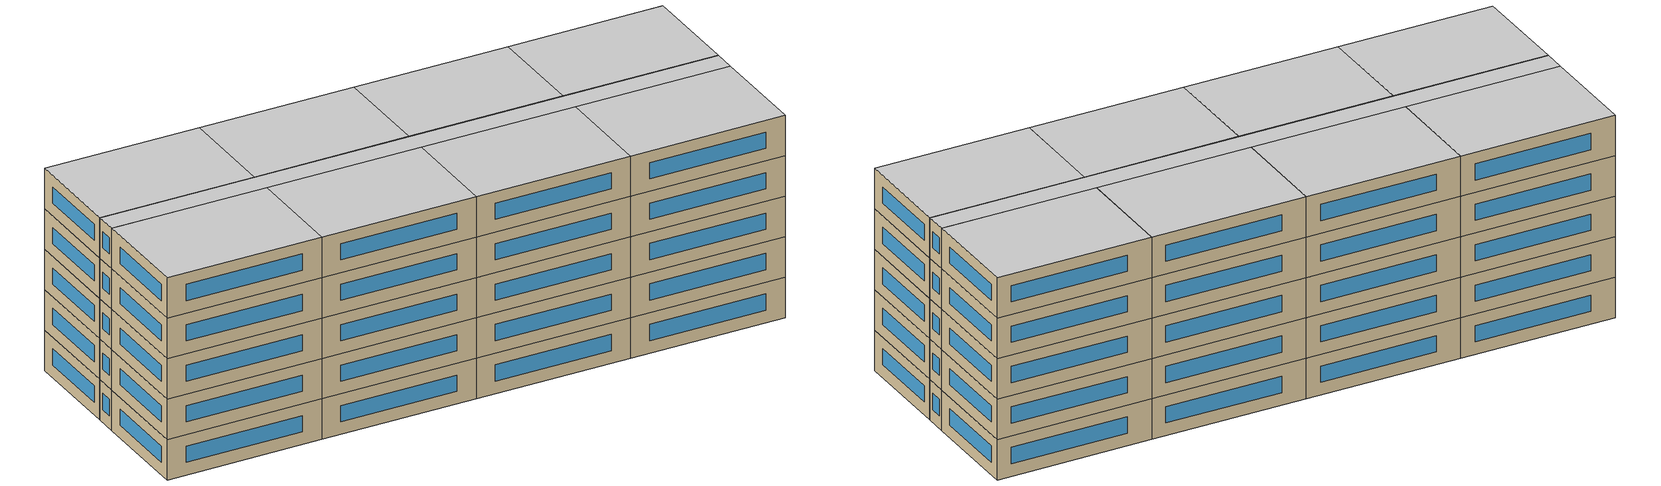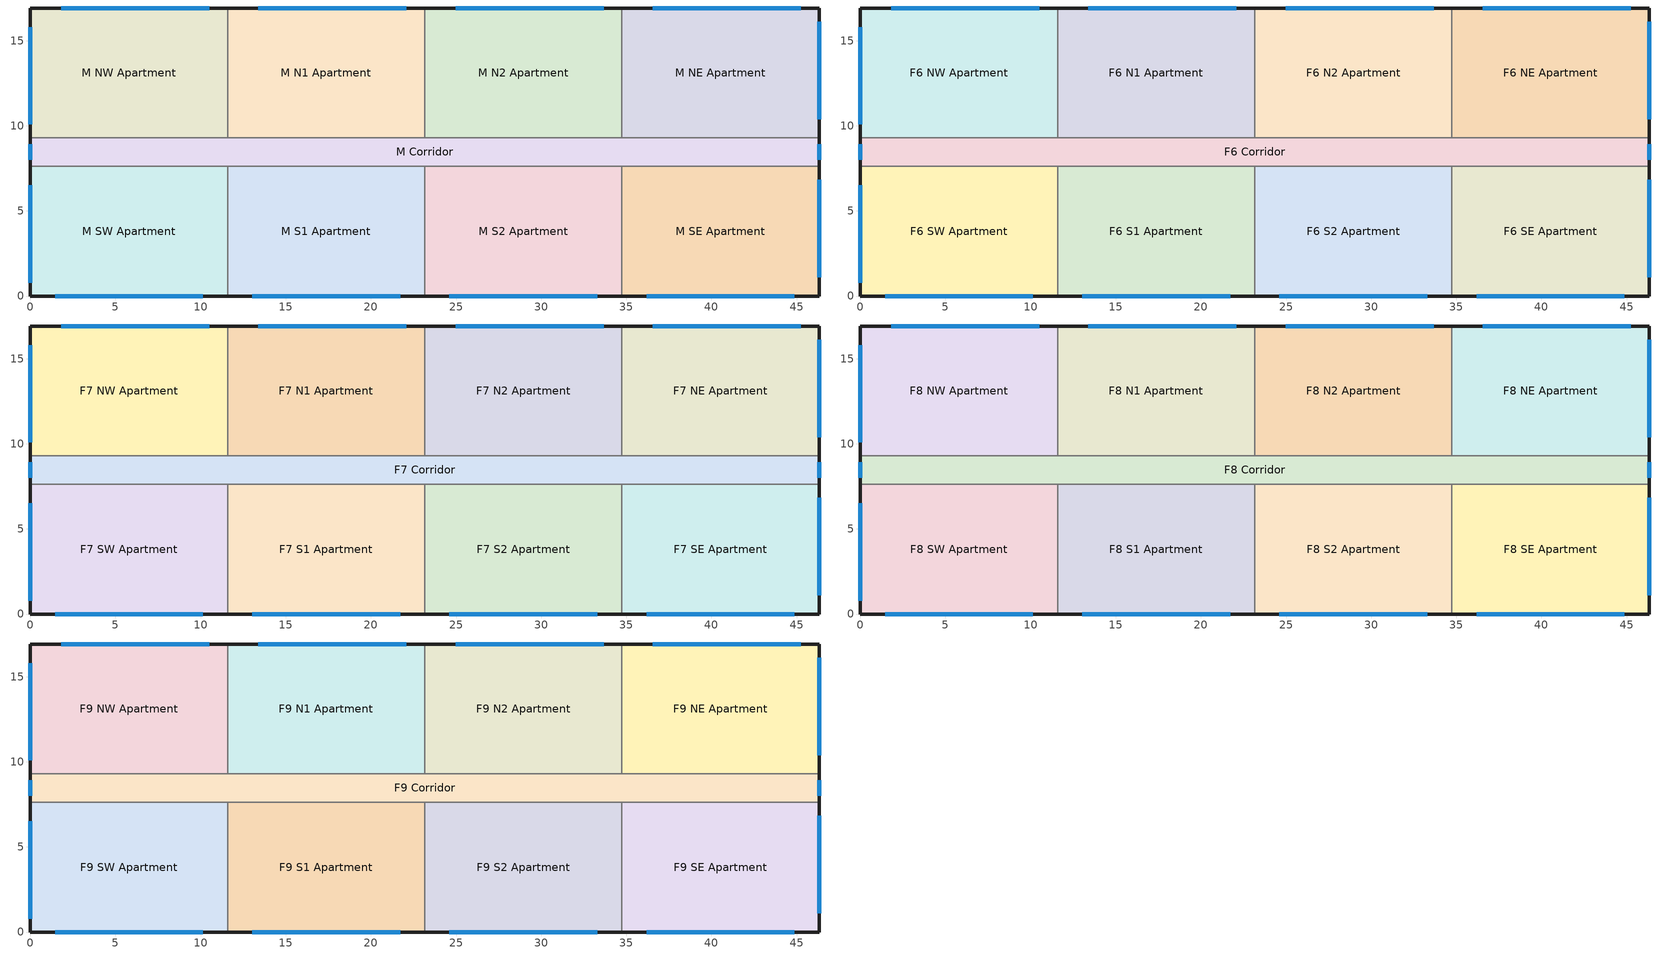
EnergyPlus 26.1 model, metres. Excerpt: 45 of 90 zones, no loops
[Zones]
M SW Apartment
 floor to F4 SW Apartment (int_slab_floor): 0,7.62 11.58,7.62 11.58,0 0,0 z12.19
 wall outside (res_ext_wall): 0,7.62 0,0 11.58,0 z12.19:15.24
 wall to M Corridor (int_wall): 11.58,7.62 0,7.62 z12.19:15.24
 wall to M S1 Apartment (int_wall): 11.58,0 11.58,7.62 z12.19:15.24
 window (ResWindow_U__SHGC_0.37): 1.45,0 10.13,0 / 0,6.5 0,0.79 z13.15:14.36
M NW Apartment
 floor to F4 NW Apartment (int_slab_floor): 0,16.92 11.58,16.92 11.58,9.3 0,9.3 z12.19
 wall outside (res_ext_wall): 11.58,16.92 0,16.92 0,9.3 z12.19:15.24
 wall to M Corridor (int_wall): 0,9.3 11.58,9.3 z12.19:15.24
 wall to M N1 Apartment (int_wall): 11.58,9.3 11.58,16.92 z12.19:15.24
 window (ResWindow_U__SHGC_0.37): 0,15.8 0,10.08 / 10.5,16.92 1.81,16.92 z13.15:14.36
M SE Apartment
 floor to F4 SE Apartment (int_slab_floor): 34.75,7.62 46.33,7.62 46.33,0 34.75,0 z12.19
 wall outside (res_ext_wall): 34.75,0 46.33,0 46.33,7.62 z12.19:15.24
 wall to M Corridor (int_wall): 46.33,7.62 34.75,7.62 z12.19:15.24
 window (ResWindow_U__SHGC_0.37): 36.19,0 44.88,0 / 46.33,1.1 46.33,6.81 z13.15:14.36
M NE Apartment
 floor to F4 NE Apartment (int_slab_floor): 34.75,16.92 46.33,16.92 46.33,9.3 34.75,9.3 z12.19
 wall outside (res_ext_wall): 46.33,9.3 46.33,16.92 34.75,16.92 z12.19:15.24
 wall to M Corridor (int_wall): 34.75,9.3 46.33,9.3 z12.19:15.24
 window (ResWindow_U__SHGC_0.37): 45.25,16.92 36.56,16.92 / 46.33,10.4 46.33,16.11 z13.15:14.36
M N1 Apartment
 floor to F4 N1 Apartment (int_slab_floor): 11.58,16.92 23.16,16.92 23.16,9.3 11.58,9.3 z12.19
 wall outside (res_ext_wall): 23.16,16.92 11.58,16.92 z12.19:15.24
 wall to M Corridor (int_wall): 11.58,9.3 23.16,9.3 z12.19:15.24
 wall to M N2 Apartment (int_wall): 23.16,9.3 23.16,16.92 z12.19:15.24
 window (ResWindow_U__SHGC_0.37): 22.08,16.92 13.4,16.92 z13.15:14.36
M N2 Apartment
 floor to F4 N2 Apartment (int_slab_floor): 23.16,16.92 34.75,16.92 34.75,9.3 23.16,9.3 z12.19
 wall outside (res_ext_wall): 34.75,16.92 23.16,16.92 z12.19:15.24
 wall to M Corridor (int_wall): 23.16,9.3 34.75,9.3 z12.19:15.24
 wall to M NE Apartment (int_wall): 34.75,9.3 34.75,16.92 z12.19:15.24
 window (ResWindow_U__SHGC_0.37): 33.66,16.92 24.98,16.92 z13.15:14.36
M S1 Apartment
 floor to F4 S1 Apartment (int_slab_floor): 11.58,7.62 23.16,7.62 23.16,0 11.58,0 z12.19
 wall outside (res_ext_wall): 11.58,0 23.16,0 z12.19:15.24
 wall to M Corridor (int_wall): 23.16,7.62 11.58,7.62 z12.19:15.24
 wall to M S2 Apartment (int_wall): 23.16,0 23.16,7.62 z12.19:15.24
 window (ResWindow_U__SHGC_0.37): 13.03,0 21.72,0 z13.15:14.36
M S2 Apartment
 floor to F4 S2 Apartment (int_slab_floor): 23.16,7.62 34.75,7.62 34.75,0 23.16,0 z12.19
 wall outside (res_ext_wall): 23.16,0 34.75,0 z12.19:15.24
 wall to M Corridor (int_wall): 34.75,7.62 23.16,7.62 z12.19:15.24
 wall to M SE Apartment (int_wall): 34.75,0 34.75,7.62 z12.19:15.24
 window (ResWindow_U__SHGC_0.37): 24.61,0 33.3,0 z13.15:14.36
M Corridor
 floor to F4 Corridor (int_slab_floor): 0,9.3 46.33,9.3 46.33,7.62 0,7.62 z12.19
 wall outside (res_ext_wall): 0,9.3 0,7.62 / 46.33,7.62 46.33,9.3 z12.19:15.24
 window (ResWindow_U__SHGC_0.37): 0,8.91 0,8 / 46.33,8 46.33,8.91 z13.15:14.36
F6 SW Apartment
 floor to M SW Apartment (int_slab_floor): 0,7.62 11.58,7.62 11.58,0 0,0 z15.24
 wall outside (res_ext_wall): 0,7.62 0,0 11.58,0 z15.24:18.29
 wall to F6 Corridor (int_wall): 11.58,7.62 0,7.62 z15.24:18.29
 wall to F6 S1 Apartment (int_wall): 11.58,0 11.58,7.62 z15.24:18.29
 window (ResWindow_U__SHGC_0.37): 1.45,0 10.13,0 / 0,6.5 0,0.79 z16.19:17.41
F6 NW Apartment
 floor to M NW Apartment (int_slab_floor): 0,16.92 11.58,16.92 11.58,9.3 0,9.3 z15.24
 wall outside (res_ext_wall): 11.58,16.92 0,16.92 0,9.3 z15.24:18.29
 wall to F6 Corridor (int_wall): 0,9.3 11.58,9.3 z15.24:18.29
 wall to F6 N1 Apartment (int_wall): 11.58,9.3 11.58,16.92 z15.24:18.29
 window (ResWindow_U__SHGC_0.37): 0,15.8 0,10.08 / 10.5,16.92 1.81,16.92 z16.19:17.41
F6 SE Apartment
 floor to M SE Apartment (int_slab_floor): 34.75,7.62 46.33,7.62 46.33,0 34.75,0 z15.24
 wall outside (res_ext_wall): 34.75,0 46.33,0 46.33,7.62 z15.24:18.29
 wall to F6 Corridor (int_wall): 46.33,7.62 34.75,7.62 z15.24:18.29
 window (ResWindow_U__SHGC_0.37): 36.19,0 44.88,0 / 46.33,1.1 46.33,6.81 z16.19:17.41
F6 NE Apartment
 floor to M NE Apartment (int_slab_floor): 34.75,16.92 46.33,16.92 46.33,9.3 34.75,9.3 z15.24
 wall outside (res_ext_wall): 46.33,9.3 46.33,16.92 34.75,16.92 z15.24:18.29
 wall to F6 Corridor (int_wall): 34.75,9.3 46.33,9.3 z15.24:18.29
 window (ResWindow_U__SHGC_0.37): 45.25,16.92 36.56,16.92 / 46.33,10.4 46.33,16.11 z16.19:17.41
F6 N1 Apartment
 floor to M N1 Apartment (int_slab_floor): 11.58,16.92 23.16,16.92 23.16,9.3 11.58,9.3 z15.24
 wall outside (res_ext_wall): 23.16,16.92 11.58,16.92 z15.24:18.29
 wall to F6 Corridor (int_wall): 11.58,9.3 23.16,9.3 z15.24:18.29
 wall to F6 N2 Apartment (int_wall): 23.16,9.3 23.16,16.92 z15.24:18.29
 window (ResWindow_U__SHGC_0.37): 22.08,16.92 13.4,16.92 z16.19:17.41
F6 N2 Apartment
 floor to M N2 Apartment (int_slab_floor): 23.16,16.92 34.75,16.92 34.75,9.3 23.16,9.3 z15.24
 wall outside (res_ext_wall): 34.75,16.92 23.16,16.92 z15.24:18.29
 wall to F6 Corridor (int_wall): 23.16,9.3 34.75,9.3 z15.24:18.29
 wall to F6 NE Apartment (int_wall): 34.75,9.3 34.75,16.92 z15.24:18.29
 window (ResWindow_U__SHGC_0.37): 33.66,16.92 24.98,16.92 z16.19:17.41
F6 S1 Apartment
 floor to M S1 Apartment (int_slab_floor): 11.58,7.62 23.16,7.62 23.16,0 11.58,0 z15.24
 wall outside (res_ext_wall): 11.58,0 23.16,0 z15.24:18.29
 wall to F6 Corridor (int_wall): 23.16,7.62 11.58,7.62 z15.24:18.29
 wall to F6 S2 Apartment (int_wall): 23.16,0 23.16,7.62 z15.24:18.29
 window (ResWindow_U__SHGC_0.37): 13.03,0 21.72,0 z16.19:17.41
F6 S2 Apartment
 floor to M S2 Apartment (int_slab_floor): 23.16,7.62 34.75,7.62 34.75,0 23.16,0 z15.24
 wall outside (res_ext_wall): 23.16,0 34.75,0 z15.24:18.29
 wall to F6 Corridor (int_wall): 34.75,7.62 23.16,7.62 z15.24:18.29
 wall to F6 SE Apartment (int_wall): 34.75,0 34.75,7.62 z15.24:18.29
 window (ResWindow_U__SHGC_0.37): 24.61,0 33.3,0 z16.19:17.41
F6 Corridor
 floor to M Corridor (int_slab_floor): 0,9.3 46.33,9.3 46.33,7.62 0,7.62 z15.24
 wall outside (res_ext_wall): 0,9.3 0,7.62 / 46.33,7.62 46.33,9.3 z15.24:18.29
 window (ResWindow_U__SHGC_0.37): 0,8.91 0,8 / 46.33,8 46.33,8.91 z16.19:17.41
F7 SW Apartment
 floor to F6 SW Apartment (int_slab_floor): 0,7.62 11.58,7.62 11.58,0 0,0 z18.29
 wall outside (res_ext_wall): 0,7.62 0,0 11.58,0 z18.29:21.33
 wall to F7 Corridor (int_wall): 11.58,7.62 0,7.62 z18.29:21.33
 wall to F7 S1 Apartment (int_wall): 11.58,0 11.58,7.62 z18.29:21.33
 window (ResWindow_U__SHGC_0.37): 1.45,0 10.13,0 / 0,6.5 0,0.79 z19.24:20.46
F7 NW Apartment
 floor to F6 NW Apartment (int_slab_floor): 0,16.92 11.58,16.92 11.58,9.3 0,9.3 z18.29
 wall outside (res_ext_wall): 11.58,16.92 0,16.92 0,9.3 z18.29:21.33
 wall to F7 Corridor (int_wall): 0,9.3 11.58,9.3 z18.29:21.33
 wall to F7 N1 Apartment (int_wall): 11.58,9.3 11.58,16.92 z18.29:21.33
 window (ResWindow_U__SHGC_0.37): 0,15.8 0,10.08 / 10.5,16.92 1.81,16.92 z19.24:20.46
F7 SE Apartment
 floor to F6 SE Apartment (int_slab_floor): 34.75,7.62 46.33,7.62 46.33,0 34.75,0 z18.29
 wall outside (res_ext_wall): 34.75,0 46.33,0 46.33,7.62 z18.29:21.33
 wall to F7 Corridor (int_wall): 46.33,7.62 34.75,7.62 z18.29:21.33
 window (ResWindow_U__SHGC_0.37): 36.19,0 44.88,0 / 46.33,1.1 46.33,6.81 z19.24:20.46
F7 NE Apartment
 floor to F6 NE Apartment (int_slab_floor): 34.75,16.92 46.33,16.92 46.33,9.3 34.75,9.3 z18.29
 wall outside (res_ext_wall): 46.33,9.3 46.33,16.92 34.75,16.92 z18.29:21.33
 wall to F7 Corridor (int_wall): 34.75,9.3 46.33,9.3 z18.29:21.33
 window (ResWindow_U__SHGC_0.37): 45.25,16.92 36.56,16.92 / 46.33,10.4 46.33,16.11 z19.24:20.46
F7 N1 Apartment
 floor to F6 N1 Apartment (int_slab_floor): 11.58,16.92 23.16,16.92 23.16,9.3 11.58,9.3 z18.29
 wall outside (res_ext_wall): 23.16,16.92 11.58,16.92 z18.29:21.33
 wall to F7 Corridor (int_wall): 11.58,9.3 23.16,9.3 z18.29:21.33
 wall to F7 N2 Apartment (int_wall): 23.16,9.3 23.16,16.92 z18.29:21.33
 window (ResWindow_U__SHGC_0.37): 22.08,16.92 13.4,16.92 z19.24:20.46
F7 N2 Apartment
 floor to F6 N2 Apartment (int_slab_floor): 23.16,16.92 34.75,16.92 34.75,9.3 23.16,9.3 z18.29
 wall outside (res_ext_wall): 34.75,16.92 23.16,16.92 z18.29:21.33
 wall to F7 Corridor (int_wall): 23.16,9.3 34.75,9.3 z18.29:21.33
 wall to F7 NE Apartment (int_wall): 34.75,9.3 34.75,16.92 z18.29:21.33
 window (ResWindow_U__SHGC_0.37): 33.66,16.92 24.98,16.92 z19.24:20.46
F7 S1 Apartment
 floor to F6 S1 Apartment (int_slab_floor): 11.58,7.62 23.16,7.62 23.16,0 11.58,0 z18.29
 wall outside (res_ext_wall): 11.58,0 23.16,0 z18.29:21.33
 wall to F7 Corridor (int_wall): 23.16,7.62 11.58,7.62 z18.29:21.33
 wall to F7 S2 Apartment (int_wall): 23.16,0 23.16,7.62 z18.29:21.33
 window (ResWindow_U__SHGC_0.37): 13.03,0 21.72,0 z19.24:20.46
F7 S2 Apartment
 floor to F6 S2 Apartment (int_slab_floor): 23.16,7.62 34.75,7.62 34.75,0 23.16,0 z18.29
 wall outside (res_ext_wall): 23.16,0 34.75,0 z18.29:21.33
 wall to F7 Corridor (int_wall): 34.75,7.62 23.16,7.62 z18.29:21.33
 wall to F7 SE Apartment (int_wall): 34.75,0 34.75,7.62 z18.29:21.33
 window (ResWindow_U__SHGC_0.37): 24.61,0 33.3,0 z19.24:20.46
F7 Corridor
 floor to F6 Corridor (int_slab_floor): 0,9.3 46.33,9.3 46.33,7.62 0,7.62 z18.29
 wall outside (res_ext_wall): 0,9.3 0,7.62 / 46.33,7.62 46.33,9.3 z18.29:21.33
 window (ResWindow_U__SHGC_0.37): 0,8.91 0,8 / 46.33,8 46.33,8.91 z19.24:20.46
F8 SW Apartment
 floor to F7 SW Apartment (int_slab_floor): 0,7.62 11.58,7.62 11.58,0 0,0 z21.33
 wall outside (res_ext_wall): 0,7.62 0,0 11.58,0 z21.33:24.38
 wall to F8 Corridor (int_wall): 11.58,7.62 0,7.62 z21.33:24.38
 wall to F8 S1 Apartment (int_wall): 11.58,0 11.58,7.62 z21.33:24.38
 window (ResWindow_U__SHGC_0.37): 1.45,0 10.13,0 / 0,6.5 0,0.79 z22.29:23.51
F8 NW Apartment
 floor to F7 NW Apartment (int_slab_floor): 0,16.92 11.58,16.92 11.58,9.3 0,9.3 z21.33
 wall outside (res_ext_wall): 11.58,16.92 0,16.92 0,9.3 z21.33:24.38
 wall to F8 Corridor (int_wall): 0,9.3 11.58,9.3 z21.33:24.38
 wall to F8 N1 Apartment (int_wall): 11.58,9.3 11.58,16.92 z21.33:24.38
 window (ResWindow_U__SHGC_0.37): 0,15.8 0,10.08 / 10.5,16.92 1.81,16.92 z22.29:23.51
F8 SE Apartment
 floor to F7 SE Apartment (int_slab_floor): 34.75,7.62 46.33,7.62 46.33,0 34.75,0 z21.33
 wall outside (res_ext_wall): 34.75,0 46.33,0 46.33,7.62 z21.33:24.38
 wall to F8 Corridor (int_wall): 46.33,7.62 34.75,7.62 z21.33:24.38
 window (ResWindow_U__SHGC_0.37): 36.19,0 44.88,0 / 46.33,1.1 46.33,6.81 z22.29:23.51
F8 NE Apartment
 floor to F7 NE Apartment (int_slab_floor): 34.75,16.92 46.33,16.92 46.33,9.3 34.75,9.3 z21.33
 wall outside (res_ext_wall): 46.33,9.3 46.33,16.92 34.75,16.92 z21.33:24.38
 wall to F8 Corridor (int_wall): 34.75,9.3 46.33,9.3 z21.33:24.38
 window (ResWindow_U__SHGC_0.37): 45.25,16.92 36.56,16.92 / 46.33,10.4 46.33,16.11 z22.29:23.51
F8 N1 Apartment
 floor to F7 N1 Apartment (int_slab_floor): 11.58,16.92 23.16,16.92 23.16,9.3 11.58,9.3 z21.33
 wall outside (res_ext_wall): 23.16,16.92 11.58,16.92 z21.33:24.38
 wall to F8 Corridor (int_wall): 11.58,9.3 23.16,9.3 z21.33:24.38
 wall to F8 N2 Apartment (int_wall): 23.16,9.3 23.16,16.92 z21.33:24.38
 window (ResWindow_U__SHGC_0.37): 22.08,16.92 13.4,16.92 z22.29:23.51
F8 N2 Apartment
 floor to F7 N2 Apartment (int_slab_floor): 23.16,16.92 34.75,16.92 34.75,9.3 23.16,9.3 z21.33
 wall outside (res_ext_wall): 34.75,16.92 23.16,16.92 z21.33:24.38
 wall to F8 Corridor (int_wall): 23.16,9.3 34.75,9.3 z21.33:24.38
 wall to F8 NE Apartment (int_wall): 34.75,9.3 34.75,16.92 z21.33:24.38
 window (ResWindow_U__SHGC_0.37): 33.66,16.92 24.98,16.92 z22.29:23.51
F8 S1 Apartment
 floor to F7 S1 Apartment (int_slab_floor): 11.58,7.62 23.16,7.62 23.16,0 11.58,0 z21.33
 wall outside (res_ext_wall): 11.58,0 23.16,0 z21.33:24.38
 wall to F8 Corridor (int_wall): 23.16,7.62 11.58,7.62 z21.33:24.38
 wall to F8 S2 Apartment (int_wall): 23.16,0 23.16,7.62 z21.33:24.38
 window (ResWindow_U__SHGC_0.37): 13.03,0 21.72,0 z22.29:23.51
F8 S2 Apartment
 floor to F7 S2 Apartment (int_slab_floor): 23.16,7.62 34.75,7.62 34.75,0 23.16,0 z21.33
 wall outside (res_ext_wall): 23.16,0 34.75,0 z21.33:24.38
 wall to F8 Corridor (int_wall): 34.75,7.62 23.16,7.62 z21.33:24.38
 wall to F8 SE Apartment (int_wall): 34.75,0 34.75,7.62 z21.33:24.38
 window (ResWindow_U__SHGC_0.37): 24.61,0 33.3,0 z22.29:23.51
F8 Corridor
 floor to F7 Corridor (int_slab_floor): 0,9.3 46.33,9.3 46.33,7.62 0,7.62 z21.33
 wall outside (res_ext_wall): 0,9.3 0,7.62 / 46.33,7.62 46.33,9.3 z21.33:24.38
 window (ResWindow_U__SHGC_0.37): 0,8.91 0,8 / 46.33,8 46.33,8.91 z22.29:23.51
F9 SW Apartment
 floor to F8 SW Apartment (int_slab_floor): 0,7.62 11.58,7.62 11.58,0 0,0 z24.38
 wall outside (res_ext_wall): 0,7.62 0,0 11.58,0 z24.38:27.43
 wall to F9 Corridor (int_wall): 11.58,7.62 0,7.62 z24.38:27.43
 wall to F9 S1 Apartment (int_wall): 11.58,0 11.58,7.62 z24.38:27.43
 window (ResWindow_U__SHGC_0.37): 1.45,0 10.13,0 / 0,6.5 0,0.79 z25.34:26.56
 ceiling to T SW Apartment (int_slab_ceiling): 11.58,0 11.58,7.62 0,7.62 0,0 z27.43
F9 NW Apartment
 floor to F8 NW Apartment (int_slab_floor): 0,16.92 11.58,16.92 11.58,9.3 0,9.3 z24.38
 wall outside (res_ext_wall): 11.58,16.92 0,16.92 0,9.3 z24.38:27.43
 wall to F9 Corridor (int_wall): 0,9.3 11.58,9.3 z24.38:27.43
 wall to F9 N1 Apartment (int_wall): 11.58,9.3 11.58,16.92 z24.38:27.43
 window (ResWindow_U__SHGC_0.37): 0,15.8 0,10.08 / 10.5,16.92 1.81,16.92 z25.34:26.56
 ceiling to T NW Apartment (int_slab_ceiling): 11.58,9.3 11.58,16.92 0,16.92 0,9.3 z27.43
F9 SE Apartment
 floor to F8 SE Apartment (int_slab_floor): 34.75,7.62 46.33,7.62 46.33,0 34.75,0 z24.38
 wall outside (res_ext_wall): 34.75,0 46.33,0 46.33,7.62 z24.38:27.43
 wall to F9 Corridor (int_wall): 46.33,7.62 34.75,7.62 z24.38:27.43
 window (ResWindow_U__SHGC_0.37): 36.19,0 44.88,0 / 46.33,1.1 46.33,6.81 z25.34:26.56
 ceiling to T SE Apartment (int_slab_ceiling): 46.33,0 46.33,7.62 34.75,7.62 34.75,0 z27.43
F9 NE Apartment
 floor to F8 NE Apartment (int_slab_floor): 34.75,16.92 46.33,16.92 46.33,9.3 34.75,9.3 z24.38
 wall outside (res_ext_wall): 46.33,9.3 46.33,16.92 34.75,16.92 z24.38:27.43
 wall to F9 Corridor (int_wall): 34.75,9.3 46.33,9.3 z24.38:27.43
 window (ResWindow_U__SHGC_0.37): 45.25,16.92 36.56,16.92 / 46.33,10.4 46.33,16.11 z25.34:26.56
 ceiling to T NE Apartment (int_slab_ceiling): 46.33,9.3 46.33,16.92 34.75,16.92 34.75,9.3 z27.43
F9 N1 Apartment
 floor to F8 N1 Apartment (int_slab_floor): 11.58,16.92 23.16,16.92 23.16,9.3 11.58,9.3 z24.38
 wall outside (res_ext_wall): 23.16,16.92 11.58,16.92 z24.38:27.43
 wall to F9 Corridor (int_wall): 11.58,9.3 23.16,9.3 z24.38:27.43
 wall to F9 N2 Apartment (int_wall): 23.16,9.3 23.16,16.92 z24.38:27.43
 window (ResWindow_U__SHGC_0.37): 22.08,16.92 13.4,16.92 z25.34:26.56
 ceiling to T N1 Apartment (int_slab_ceiling): 23.16,9.3 23.16,16.92 11.58,16.92 11.58,9.3 z27.43
F9 N2 Apartment
 floor to F8 N2 Apartment (int_slab_floor): 23.16,16.92 34.75,16.92 34.75,9.3 23.16,9.3 z24.38
 wall outside (res_ext_wall): 34.75,16.92 23.16,16.92 z24.38:27.43
 wall to F9 Corridor (int_wall): 23.16,9.3 34.75,9.3 z24.38:27.43
 wall to F9 NE Apartment (int_wall): 34.75,9.3 34.75,16.92 z24.38:27.43
 window (ResWindow_U__SHGC_0.37): 33.66,16.92 24.98,16.92 z25.34:26.56
 ceiling to T N2 Apartment (int_slab_ceiling): 34.75,9.3 34.75,16.92 23.16,16.92 23.16,9.3 z27.43
F9 S1 Apartment
 floor to F8 S1 Apartment (int_slab_floor): 11.58,7.62 23.16,7.62 23.16,0 11.58,0 z24.38
 wall outside (res_ext_wall): 11.58,0 23.16,0 z24.38:27.43
 wall to F9 Corridor (int_wall): 23.16,7.62 11.58,7.62 z24.38:27.43
 wall to F9 S2 Apartment (int_wall): 23.16,0 23.16,7.62 z24.38:27.43
 window (ResWindow_U__SHGC_0.37): 13.03,0 21.72,0 z25.34:26.56
 ceiling to T S1 Apartment (int_slab_ceiling): 23.16,0 23.16,7.62 11.58,7.62 11.58,0 z27.43
F9 S2 Apartment
 floor to F8 S2 Apartment (int_slab_floor): 23.16,7.62 34.75,7.62 34.75,0 23.16,0 z24.38
 wall outside (res_ext_wall): 23.16,0 34.75,0 z24.38:27.43
 wall to F9 Corridor (int_wall): 34.75,7.62 23.16,7.62 z24.38:27.43
 wall to F9 SE Apartment (int_wall): 34.75,0 34.75,7.62 z24.38:27.43
 window (ResWindow_U__SHGC_0.37): 24.61,0 33.3,0 z25.34:26.56
 ceiling to T S2 Apartment (int_slab_ceiling): 34.75,0 34.75,7.62 23.16,7.62 23.16,0 z27.43
F9 Corridor
 floor to F8 Corridor (int_slab_floor): 0,9.3 46.33,9.3 46.33,7.62 0,7.62 z24.38
 wall outside (res_ext_wall): 0,9.3 0,7.62 / 46.33,7.62 46.33,9.3 z24.38:27.43
 window (ResWindow_U__SHGC_0.37): 0,8.91 0,8 / 46.33,8 46.33,8.91 z25.34:26.56
 ceiling to T Corridor (int_slab_ceiling): 46.33,7.62 46.33,9.3 0,9.3 0,7.62 z27.43
[Building]
ApartmentHighRise: North Axis=0; Terrain=City; Loads Convergence Tolerance Value=0.04; Temperature Convergence Tolerance Value=0.2; Solar Distribution=MinimalShadowing; Maximum Number of Warmup Days=15; Minimum Number of Warmup Days=6
[Site:Location]
Denver-Aurora-Buckley.AFB_CO_USA WMO=724695: Latitude=39.72; Longitude=-104.75; Time Zone=-7; Elevation=1726
[SizingPeriod:DesignDay] Day of Month=21; DryBulb Temperature Range Modifier Type=DefaultMultipliers; Humidity Condition Type=Wetbulb; Barometric Pressure=82237; Rain Indicator=No; Snow Indicator=No; Daylight Saving Time Indicator=No
Name | Month | Day Type | Maximum DryBulb Temperature | Daily DryBulb Temperature Range | Wetbulb or DewPoint at Maximum DryBulb | Wind Speed | Wind Direction | Solar Model Indicator | Sky Clearness | ASHRAE Clear Sky Optical Depth for Beam Irradiance taub | ASHRAE Clear Sky Optical Depth for Diffuse Irradiance taud
Denver-Aurora-Buckley.AFB_CO_USA Ann Htg 99.6% Condns DB | 12 | WinterDesignDay | -17.9 | 0 | -17.9 | 2.5 | 180 | ASHRAEClearSky | 0
Denver-Aurora-Buckley.AFB_CO_USA Ann Clg .4% Condns DB=>MWB | 7 | SummerDesignDay | 33.9 | 14.8 | 15 | 3.6 | 30 | ASHRAETau |  | 0.423 | 2.02
[Site:GroundTemperature:FCfactorMethod]
January Ground Temperature=7.1; February Ground Temperature=3; March Ground Temperature=-1; April Ground Temperature=0.8; May Ground Temperature=-0.2; June Ground Temperature=4.8; July Ground Temperature=6.1; August Ground Temperature=13.7; September Ground Temperature=22.2; October Ground Temperature=22.7; November Ground Temperature=21.7; December Ground Temperature=18.5
[Site:WaterMainsTemperature]
Calculation Method=CORRELATION; Annual Average Outdoor Air Temperature=9.95; Maximum Difference In Monthly Average Outdoor Air Temperatures=23.7
[Material]
Name | Roughness | Thickness | Conductivity | Density | Specific Heat | Thermal Absorptance | Solar Absorptance | Visible Absorptance
Std Wood 6inch | MediumSmooth | 0.15 | 0.12 | 540 | 1210 | 0.9 | 0.7 | 0.7
F07 25mm stucco | Smooth | 0.0254 | 0.72 | 1856 | 840 | 0.9 | 0.7 | 0.7
G01 13mm gypsum board | Smooth | 0.0127 | 0.16 | 800 | 1090 | 0.9 | 0.7 | 0.5
G01 16mm gypsum board | MediumSmooth | 0.0159 | 0.16 | 800 | 1090
100mm Normalweight concrete floor | MediumRough | 0.1016 | 2.31 | 2322 | 832
[Material:NoMass] Thermal Absorptance=0.9; Solar Absorptance=0.7
Name | Roughness | Thermal Resistance | Visible Absorptance
CP02 CARPET PAD | VeryRough | 0.21648 | 0.8
Res_Exterior_Wall_Insulation | MediumSmooth | 2.81828 | 0.7
[WindowMaterial:SimpleGlazingSystem]
Res Window Glazing Layer: UFactor=2.15774; Solar Heat Gain Coefficient=0.37; Visible Transmittance=0.407
[Construction]
InteriorFurnishings: Std Wood 6inch
int_wall: G01 13mm gypsum board, G01 13mm gypsum board
int_slab_floor: 100mm Normalweight concrete floor, CP02 CARPET PAD
int_slab_ceiling: CP02 CARPET PAD, 100mm Normalweight concrete floor
res_ext_wall: F07 25mm stucco, G01 16mm gypsum board, Res_Exterior_Wall_Insulation, G01 16mm gypsum board
ResWindow_U__SHGC_0.37: Res Window Glazing Layer
[Zone] Type=1; Multiplier=1; Ceiling Height=-9999; Volume=autocalculate; Floor Area=autocalculate; Part of Total Floor Area=Yes
M SW Apartment; M NW Apartment; M SE Apartment; M NE Apartment; M N1 Apartment; M N2 Apartment; M S1 Apartment; M S2 Apartment; M Corridor; F6 SW Apartment; F6 NW Apartment; F6 SE Apartment; F6 NE Apartment; F6 N1 Apartment; F6 N2 Apartment; F6 S1 Apartment; F6 S2 Apartment; F6 Corridor; F7 SW Apartment; F7 NW Apartment; F7 SE Apartment; F7 NE Apartment; F7 N1 Apartment; F7 N2 Apartment; F7 S1 Apartment; F7 S2 Apartment; F7 Corridor; F8 SW Apartment; F8 NW Apartment; F8 SE Apartment; F8 NE Apartment; F8 N1 Apartment; F8 N2 Apartment; F8 S1 Apartment; F8 S2 Apartment; F8 Corridor; F9 SW Apartment; F9 NW Apartment; F9 SE Apartment; F9 NE Apartment; F9 N1 Apartment; F9 N2 Apartment; F9 S1 Apartment; F9 S2 Apartment; F9 Corridor
[InternalMass] Construction=InteriorFurnishings; Surface Area=176.4981
Name | Zone or ZoneList
M SW Apartment_InternalMass_1 | M SW Apartment
M NW Apartment_InternalMass_1 | M NW Apartment
M SE Apartment_InternalMass_1 | M SE Apartment
M NE Apartment_InternalMass_1 | M NE Apartment
M N1 Apartment_InternalMass_1 | M N1 Apartment
M N2 Apartment_InternalMass_1 | M N2 Apartment
M S1 Apartment_InternalMass_1 | M S1 Apartment
M S2 Apartment_InternalMass_1 | M S2 Apartment
F6 SW Apartment_InternalMass_1 | F6 SW Apartment
F6 NW Apartment_InternalMass_1 | F6 NW Apartment
F6 SE Apartment_InternalMass_1 | F6 SE Apartment
F6 NE Apartment_InternalMass_1 | F6 NE Apartment
F6 N1 Apartment_InternalMass_1 | F6 N1 Apartment
F6 N2 Apartment_InternalMass_1 | F6 N2 Apartment
F6 S1 Apartment_InternalMass_1 | F6 S1 Apartment
F6 S2 Apartment_InternalMass_1 | F6 S2 Apartment
F7 SW Apartment_InternalMass_1 | F7 SW Apartment
F7 NW Apartment_InternalMass_1 | F7 NW Apartment
F7 SE Apartment_InternalMass_1 | F7 SE Apartment
F7 NE Apartment_InternalMass_1 | F7 NE Apartment
F7 N1 Apartment_InternalMass_1 | F7 N1 Apartment
F7 N2 Apartment_InternalMass_1 | F7 N2 Apartment
F7 S1 Apartment_InternalMass_1 | F7 S1 Apartment
F7 S2 Apartment_InternalMass_1 | F7 S2 Apartment
F8 SW Apartment_InternalMass_1 | F8 SW Apartment
F8 NW Apartment_InternalMass_1 | F8 NW Apartment
F8 SE Apartment_InternalMass_1 | F8 SE Apartment
F8 NE Apartment_InternalMass_1 | F8 NE Apartment
F8 N1 Apartment_InternalMass_1 | F8 N1 Apartment
F8 N2 Apartment_InternalMass_1 | F8 N2 Apartment
F8 S1 Apartment_InternalMass_1 | F8 S1 Apartment
F8 S2 Apartment_InternalMass_1 | F8 S2 Apartment
F9 SW Apartment_InternalMass_1 | F9 SW Apartment
F9 NW Apartment_InternalMass_1 | F9 NW Apartment
F9 SE Apartment_InternalMass_1 | F9 SE Apartment
F9 NE Apartment_InternalMass_1 | F9 NE Apartment
F9 N1 Apartment_InternalMass_1 | F9 N1 Apartment
F9 N2 Apartment_InternalMass_1 | F9 N2 Apartment
F9 S1 Apartment_InternalMass_1 | F9 S1 Apartment
F9 S2 Apartment_InternalMass_1 | F9 S2 Apartment
[People] Number of People Schedule=OCC_APT_SCH; Number of People Calculation Method=People; Number of People=2.5; Fraction Radiant=0.3; Sensible Heat Fraction=AUTOCALCULATE; Activity Level Schedule=Activity Schedule
Name | Zone or ZoneList or Space or SpaceList
M SW Apartment People | M SW Apartment
M NW Apartment People | M NW Apartment
M SE Apartment People | M SE Apartment
M NE Apartment People | M NE Apartment
M N1 Apartment People | M N1 Apartment
M N2 Apartment People | M N2 Apartment
M S1 Apartment People | M S1 Apartment
M S2 Apartment People | M S2 Apartment
F6 SW Apartment People | F6 SW Apartment
F6 NW Apartment People | F6 NW Apartment
F6 SE Apartment People | F6 SE Apartment
F6 NE Apartment People | F6 NE Apartment
F6 N1 Apartment People | F6 N1 Apartment
F6 N2 Apartment People | F6 N2 Apartment
F6 S1 Apartment People | F6 S1 Apartment
F6 S2 Apartment People | F6 S2 Apartment
F7 SW Apartment People | F7 SW Apartment
F7 NW Apartment People | F7 NW Apartment
F7 SE Apartment People | F7 SE Apartment
F7 NE Apartment People | F7 NE Apartment
F7 N1 Apartment People | F7 N1 Apartment
F7 N2 Apartment People | F7 N2 Apartment
F7 S1 Apartment People | F7 S1 Apartment
F7 S2 Apartment People | F7 S2 Apartment
F8 SW Apartment People | F8 SW Apartment
F8 NW Apartment People | F8 NW Apartment
F8 SE Apartment People | F8 SE Apartment
F8 NE Apartment People | F8 NE Apartment
F8 N1 Apartment People | F8 N1 Apartment
F8 N2 Apartment People | F8 N2 Apartment
F8 S1 Apartment People | F8 S1 Apartment
F8 S2 Apartment People | F8 S2 Apartment
F9 SW Apartment People | F9 SW Apartment
F9 NW Apartment People | F9 NW Apartment
F9 SE Apartment People | F9 SE Apartment
F9 NE Apartment People | F9 NE Apartment
F9 N1 Apartment People | F9 N1 Apartment
F9 N2 Apartment People | F9 N2 Apartment
F9 S1 Apartment People | F9 S1 Apartment
F9 S2 Apartment People | F9 S2 Apartment
[Lights] Design Level Calculation Method=Watts/Area; Return Air Fraction=0; Fraction Radiant=0.6; Fraction Visible=0.2; Fraction Replaceable=1; Return Air Fraction Calculated from Plenum Temperature=No
Name | Zone or ZoneList or Space or SpaceList | Schedule | Watts per Floor Area | EndUse Subcategory
M SW Apartment_Lights_hardwired | M SW Apartment | LTG_APT_SCH | 6.45835 | LightsWired
M NW Apartment_Lights_hardwired | M NW Apartment | LTG_APT_SCH | 6.45835 | LightsWired
M SE Apartment_Lights_hardwired | M SE Apartment | LTG_APT_SCH | 6.45835 | LightsWired
M NE Apartment_Lights_hardwired | M NE Apartment | LTG_APT_SCH | 6.45835 | LightsWired
M N1 Apartment_Lights_hardwired | M N1 Apartment | LTG_APT_SCH | 6.45835 | LightsWired
M N2 Apartment_Lights_hardwired | M N2 Apartment | LTG_APT_SCH | 6.45835 | LightsWired
M S1 Apartment_Lights_hardwired | M S1 Apartment | LTG_APT_SCH | 6.45835 | LightsWired
M S2 Apartment_Lights_hardwired | M S2 Apartment | LTG_APT_SCH | 6.45835 | LightsWired
M Corridor_Lights_hardwired | M Corridor | LTG_COR_SCH | 5.29584 | LightsWired
F6 SW Apartment_Lights_hardwired | F6 SW Apartment | LTG_APT_SCH | 6.45835 | LightsWired
F6 NW Apartment_Lights_hardwired | F6 NW Apartment | LTG_APT_SCH | 6.45835 | LightsWired
F6 SE Apartment_Lights_hardwired | F6 SE Apartment | LTG_APT_SCH | 6.45835 | LightsWired
F6 NE Apartment_Lights_hardwired | F6 NE Apartment | LTG_APT_SCH | 6.45835 | LightsWired
F6 N1 Apartment_Lights_hardwired | F6 N1 Apartment | LTG_APT_SCH | 6.45835 | LightsWired
F6 N2 Apartment_Lights_hardwired | F6 N2 Apartment | LTG_APT_SCH | 6.45835 | LightsWired
F6 S1 Apartment_Lights_hardwired | F6 S1 Apartment | LTG_APT_SCH | 6.45835 | LightsWired
F6 S2 Apartment_Lights_hardwired | F6 S2 Apartment | LTG_APT_SCH | 6.45835 | LightsWired
F6 Corridor_Lights_hardwired | F6 Corridor | LTG_COR_SCH | 5.29584 | LightsWired
F7 SW Apartment_Lights_hardwired | F7 SW Apartment | LTG_APT_SCH | 6.45835 | LightsWired
F7 NW Apartment_Lights_hardwired | F7 NW Apartment | LTG_APT_SCH | 6.45835 | LightsWired
F7 SE Apartment_Lights_hardwired | F7 SE Apartment | LTG_APT_SCH | 6.45835 | LightsWired
F7 NE Apartment_Lights_hardwired | F7 NE Apartment | LTG_APT_SCH | 6.45835 | LightsWired
F7 N1 Apartment_Lights_hardwired | F7 N1 Apartment | LTG_APT_SCH | 6.45835 | LightsWired
F7 N2 Apartment_Lights_hardwired | F7 N2 Apartment | LTG_APT_SCH | 6.45835 | LightsWired
F7 S1 Apartment_Lights_hardwired | F7 S1 Apartment | LTG_APT_SCH | 6.45835 | LightsWired
F7 S2 Apartment_Lights_hardwired | F7 S2 Apartment | LTG_APT_SCH | 6.45835 | LightsWired
F7 Corridor_Lights_hardwired | F7 Corridor | LTG_COR_SCH | 5.29584 | LightsWired
F8 SW Apartment_Lights_hardwired | F8 SW Apartment | LTG_APT_SCH | 6.45835 | LightsWired
F8 NW Apartment_Lights_hardwired | F8 NW Apartment | LTG_APT_SCH | 6.45835 | LightsWired
F8 SE Apartment_Lights_hardwired | F8 SE Apartment | LTG_APT_SCH | 6.45835 | LightsWired
F8 NE Apartment_Lights_hardwired | F8 NE Apartment | LTG_APT_SCH | 6.45835 | LightsWired
F8 N1 Apartment_Lights_hardwired | F8 N1 Apartment | LTG_APT_SCH | 6.45835 | LightsWired
F8 N2 Apartment_Lights_hardwired | F8 N2 Apartment | LTG_APT_SCH | 6.45835 | LightsWired
F8 S1 Apartment_Lights_hardwired | F8 S1 Apartment | LTG_APT_SCH | 6.45835 | LightsWired
F8 S2 Apartment_Lights_hardwired | F8 S2 Apartment | LTG_APT_SCH | 6.45835 | LightsWired
F8 Corridor_Lights_hardwired | F8 Corridor | LTG_COR_SCH | 5.29584 | LightsWired
F9 SW Apartment_Lights_hardwired | F9 SW Apartment | LTG_APT_SCH | 6.45835 | LightsWired
F9 NW Apartment_Lights_hardwired | F9 NW Apartment | LTG_APT_SCH | 6.45835 | LightsWired
F9 SE Apartment_Lights_hardwired | F9 SE Apartment | LTG_APT_SCH | 6.45835 | LightsWired
F9 NE Apartment_Lights_hardwired | F9 NE Apartment | LTG_APT_SCH | 6.45835 | LightsWired
F9 N1 Apartment_Lights_hardwired | F9 N1 Apartment | LTG_APT_SCH | 6.45835 | LightsWired
F9 N2 Apartment_Lights_hardwired | F9 N2 Apartment | LTG_APT_SCH | 6.45835 | LightsWired
F9 S1 Apartment_Lights_hardwired | F9 S1 Apartment | LTG_APT_SCH | 6.45835 | LightsWired
F9 S2 Apartment_Lights_hardwired | F9 S2 Apartment | LTG_APT_SCH | 6.45835 | LightsWired
F9 Corridor_Lights_hardwired | F9 Corridor | LTG_COR_SCH | 5.29584 | LightsWired
M SW Apartment_Lights_plugin | M SW Apartment | LTG_APT_SCH | 2.90626 | LightsPlugIn
M NW Apartment_Lights_plugin | M NW Apartment | LTG_APT_SCH | 2.90626 | LightsPlugIn
M SE Apartment_Lights_plugin | M SE Apartment | LTG_APT_SCH | 2.90626 | LightsPlugIn
M NE Apartment_Lights_plugin | M NE Apartment | LTG_APT_SCH | 2.90626 | LightsPlugIn
M N1 Apartment_Lights_plugin | M N1 Apartment | LTG_APT_SCH | 2.90626 | LightsPlugIn
M N2 Apartment_Lights_plugin | M N2 Apartment | LTG_APT_SCH | 2.90626 | LightsPlugIn
M S1 Apartment_Lights_plugin | M S1 Apartment | LTG_APT_SCH | 2.90626 | LightsPlugIn
M S2 Apartment_Lights_plugin | M S2 Apartment | LTG_APT_SCH | 2.90626 | LightsPlugIn
F6 SW Apartment_Lights_plugin | F6 SW Apartment | LTG_APT_SCH | 2.90626 | LightsPlugIn
F6 NW Apartment_Lights_plugin | F6 NW Apartment | LTG_APT_SCH | 2.90626 | LightsPlugIn
F6 SE Apartment_Lights_plugin | F6 SE Apartment | LTG_APT_SCH | 2.90626 | LightsPlugIn
F6 NE Apartment_Lights_plugin | F6 NE Apartment | LTG_APT_SCH | 2.90626 | LightsPlugIn
F6 N1 Apartment_Lights_plugin | F6 N1 Apartment | LTG_APT_SCH | 2.90626 | LightsPlugIn
F6 N2 Apartment_Lights_plugin | F6 N2 Apartment | LTG_APT_SCH | 2.90626 | LightsPlugIn
F6 S1 Apartment_Lights_plugin | F6 S1 Apartment | LTG_APT_SCH | 2.90626 | LightsPlugIn
F6 S2 Apartment_Lights_plugin | F6 S2 Apartment | LTG_APT_SCH | 2.90626 | LightsPlugIn
F7 SW Apartment_Lights_plugin | F7 SW Apartment | LTG_APT_SCH | 2.90626 | LightsPlugIn
F7 NW Apartment_Lights_plugin | F7 NW Apartment | LTG_APT_SCH | 2.90626 | LightsPlugIn
F7 SE Apartment_Lights_plugin | F7 SE Apartment | LTG_APT_SCH | 2.90626 | LightsPlugIn
F7 NE Apartment_Lights_plugin | F7 NE Apartment | LTG_APT_SCH | 2.90626 | LightsPlugIn
F7 N1 Apartment_Lights_plugin | F7 N1 Apartment | LTG_APT_SCH | 2.90626 | LightsPlugIn
F7 N2 Apartment_Lights_plugin | F7 N2 Apartment | LTG_APT_SCH | 2.90626 | LightsPlugIn
F7 S1 Apartment_Lights_plugin | F7 S1 Apartment | LTG_APT_SCH | 2.90626 | LightsPlugIn
F7 S2 Apartment_Lights_plugin | F7 S2 Apartment | LTG_APT_SCH | 2.90626 | LightsPlugIn
F8 SW Apartment_Lights_plugin | F8 SW Apartment | LTG_APT_SCH | 2.90626 | LightsPlugIn
F8 NW Apartment_Lights_plugin | F8 NW Apartment | LTG_APT_SCH | 2.90626 | LightsPlugIn
F8 SE Apartment_Lights_plugin | F8 SE Apartment | LTG_APT_SCH | 2.90626 | LightsPlugIn
F8 NE Apartment_Lights_plugin | F8 NE Apartment | LTG_APT_SCH | 2.90626 | LightsPlugIn
F8 N1 Apartment_Lights_plugin | F8 N1 Apartment | LTG_APT_SCH | 2.90626 | LightsPlugIn
F8 N2 Apartment_Lights_plugin | F8 N2 Apartment | LTG_APT_SCH | 2.90626 | LightsPlugIn
F8 S1 Apartment_Lights_plugin | F8 S1 Apartment | LTG_APT_SCH | 2.90626 | LightsPlugIn
F8 S2 Apartment_Lights_plugin | F8 S2 Apartment | LTG_APT_SCH | 2.90626 | LightsPlugIn
F9 SW Apartment_Lights_plugin | F9 SW Apartment | LTG_APT_SCH | 2.90626 | LightsPlugIn
F9 NW Apartment_Lights_plugin | F9 NW Apartment | LTG_APT_SCH | 2.90626 | LightsPlugIn
F9 SE Apartment_Lights_plugin | F9 SE Apartment | LTG_APT_SCH | 2.90626 | LightsPlugIn
F9 NE Apartment_Lights_plugin | F9 NE Apartment | LTG_APT_SCH | 2.90626 | LightsPlugIn
F9 N1 Apartment_Lights_plugin | F9 N1 Apartment | LTG_APT_SCH | 2.90626 | LightsPlugIn
F9 N2 Apartment_Lights_plugin | F9 N2 Apartment | LTG_APT_SCH | 2.90626 | LightsPlugIn
F9 S1 Apartment_Lights_plugin | F9 S1 Apartment | LTG_APT_SCH | 2.90626 | LightsPlugIn
F9 S2 Apartment_Lights_plugin | F9 S2 Apartment | LTG_APT_SCH | 2.90626 | LightsPlugIn
[ElectricEquipment] Schedule=EQP_APT_SCH; Design Level Calculation Method=Watts/Area; Watts per Floor Area=6.67; Fraction Latent=0; Fraction Radiant=0.5; Fraction Lost=0; EndUse Subcategory=MiscPlug
Name | Zone or ZoneList or Space or SpaceList
M SW Apartment_Plug_MSW_Equip | M SW Apartment
M NW Apartment_Plug_MNW_Equip | M NW Apartment
M SE Apartment_Plug_MSE_Equip | M SE Apartment
M NE Apartment_Plug_MNE_Equip | M NE Apartment
M N1 Apartment_Plug_MN1_Equip | M N1 Apartment
M N2 Apartment_Plug_MN2_Equip | M N2 Apartment
M S1 Apartment_Plug_MS1_Equip | M S1 Apartment
M S2 Apartment_Plug_MS2_Equip | M S2 Apartment
F6 SW Apartment_Plug_MSW_Equip | F6 SW Apartment
F6 NW Apartment_Plug_MNW_Equip | F6 NW Apartment
F6 SE Apartment_Plug_MSE_Equip | F6 SE Apartment
F6 NE Apartment_Plug_MNE_Equip | F6 NE Apartment
F6 N1 Apartment_Plug_MN1_Equip | F6 N1 Apartment
F6 N2 Apartment_Plug_MN2_Equip | F6 N2 Apartment
F6 S1 Apartment_Plug_MS1_Equip | F6 S1 Apartment
F6 S2 Apartment_Plug_MS2_Equip | F6 S2 Apartment
F7 SW Apartment_Plug_MSW_Equip | F7 SW Apartment
F7 NW Apartment_Plug_MNW_Equip | F7 NW Apartment
F7 SE Apartment_Plug_MSE_Equip | F7 SE Apartment
F7 NE Apartment_Plug_MNE_Equip | F7 NE Apartment
F7 N1 Apartment_Plug_MN1_Equip | F7 N1 Apartment
F7 N2 Apartment_Plug_MN2_Equip | F7 N2 Apartment
F7 S1 Apartment_Plug_MS1_Equip | F7 S1 Apartment
F7 S2 Apartment_Plug_MS2_Equip | F7 S2 Apartment
F8 SW Apartment_Plug_MSW_Equip | F8 SW Apartment
F8 NW Apartment_Plug_MNW_Equip | F8 NW Apartment
F8 SE Apartment_Plug_MSE_Equip | F8 SE Apartment
F8 NE Apartment_Plug_MNE_Equip | F8 NE Apartment
F8 N1 Apartment_Plug_MN1_Equip | F8 N1 Apartment
F8 N2 Apartment_Plug_MN2_Equip | F8 N2 Apartment
F8 S1 Apartment_Plug_MS1_Equip | F8 S1 Apartment
F8 S2 Apartment_Plug_MS2_Equip | F8 S2 Apartment
F9 SW Apartment_Plug_MSW_Equip | F9 SW Apartment
F9 NW Apartment_Plug_MNW_Equip | F9 NW Apartment
F9 SE Apartment_Plug_MSE_Equip | F9 SE Apartment
F9 NE Apartment_Plug_MNE_Equip | F9 NE Apartment
F9 N1 Apartment_Plug_MN1_Equip | F9 N1 Apartment
F9 N2 Apartment_Plug_MN2_Equip | F9 N2 Apartment
F9 S1 Apartment_Plug_MS1_Equip | F9 S1 Apartment
F9 S2 Apartment_Plug_MS2_Equip | F9 S2 Apartment
[ZoneInfiltration:DesignFlowRate] Schedule=INF_APT_SCH; Design Flow Rate Calculation Method=Flow/ExteriorArea; Flow Rate per Exterior Surface Area=0.00056896; Constant Term Coefficient=0; Temperature Term Coefficient=0; Velocity Term Coefficient=0.224; Velocity Squared Term Coefficient=0
Name | Zone or ZoneList or Space or SpaceList
M SW Apartment_Infiltration | M SW Apartment
M NW Apartment_Infiltration | M NW Apartment
M SE Apartment_Infiltration | M SE Apartment
M NE Apartment_Infiltration | M NE Apartment
M N1 Apartment_Infiltration | M N1 Apartment
M N2 Apartment_Infiltration | M N2 Apartment
M S1 Apartment_Infiltration | M S1 Apartment
M S2 Apartment_Infiltration | M S2 Apartment
M Corridor_Infiltration | M Corridor
F6 SW Apartment_Infiltration | F6 SW Apartment
F6 NW Apartment_Infiltration | F6 NW Apartment
F6 SE Apartment_Infiltration | F6 SE Apartment
F6 NE Apartment_Infiltration | F6 NE Apartment
F6 N1 Apartment_Infiltration | F6 N1 Apartment
F6 N2 Apartment_Infiltration | F6 N2 Apartment
F6 S1 Apartment_Infiltration | F6 S1 Apartment
F6 S2 Apartment_Infiltration | F6 S2 Apartment
F6 Corridor_Infiltration | F6 Corridor
F7 SW Apartment_Infiltration | F7 SW Apartment
F7 NW Apartment_Infiltration | F7 NW Apartment
F7 SE Apartment_Infiltration | F7 SE Apartment
F7 NE Apartment_Infiltration | F7 NE Apartment
F7 N1 Apartment_Infiltration | F7 N1 Apartment
F7 N2 Apartment_Infiltration | F7 N2 Apartment
F7 S1 Apartment_Infiltration | F7 S1 Apartment
F7 S2 Apartment_Infiltration | F7 S2 Apartment
F7 Corridor_Infiltration | F7 Corridor
F8 SW Apartment_Infiltration | F8 SW Apartment
F8 NW Apartment_Infiltration | F8 NW Apartment
F8 SE Apartment_Infiltration | F8 SE Apartment
F8 NE Apartment_Infiltration | F8 NE Apartment
F8 N1 Apartment_Infiltration | F8 N1 Apartment
F8 N2 Apartment_Infiltration | F8 N2 Apartment
F8 S1 Apartment_Infiltration | F8 S1 Apartment
F8 S2 Apartment_Infiltration | F8 S2 Apartment
F8 Corridor_Infiltration | F8 Corridor
F9 SW Apartment_Infiltration | F9 SW Apartment
F9 NW Apartment_Infiltration | F9 NW Apartment
F9 SE Apartment_Infiltration | F9 SE Apartment
F9 NE Apartment_Infiltration | F9 NE Apartment
F9 N1 Apartment_Infiltration | F9 N1 Apartment
F9 N2 Apartment_Infiltration | F9 N2 Apartment
F9 S1 Apartment_Infiltration | F9 S1 Apartment
F9 S2 Apartment_Infiltration | F9 S2 Apartment
F9 Corridor_Infiltration | F9 Corridor
[ZoneVentilation:WindandStackOpenArea] Opening Area=0.1181; Opening Area Fraction Schedule=Sliding_Doors_Ventilation_Availability_SCH; Opening Effectiveness=autocalculate; Height Difference=15.2393; Discharge Coefficient for Opening=autocalculate; Minimum Indoor Temperature=18.89; Maximum Indoor Temperature=25.56; Delta Temperature=-100; Minimum Outdoor Temperature=15.56; Maximum Outdoor Temperature=26.67; Maximum Wind Speed=40
Name | Zone or Space | Effective Angle
M SW Apartment Sliding Door Ventilation | M SW Apartment | 180
M NW Apartment Sliding Door Ventilation | M NW Apartment | 0
M SE Apartment Sliding Door Ventilation | M SE Apartment | 180
M NE Apartment Sliding Door Ventilation | M NE Apartment | 0
M N1 Apartment Sliding Door Ventilation | M N1 Apartment | 0
M N2 Apartment Sliding Door Ventilation | M N2 Apartment | 0
M S1 Apartment Sliding Door Ventilation | M S1 Apartment | 180
M S2 Apartment Sliding Door Ventilation | M S2 Apartment | 180
F6 SW Apartment Sliding Door Ventilation | F6 SW Apartment | 180
F6 NW Apartment Sliding Door Ventilation | F6 NW Apartment | 0
F6 SE Apartment Sliding Door Ventilation | F6 SE Apartment | 180
F6 NE Apartment Sliding Door Ventilation | F6 NE Apartment | 0
F6 N1 Apartment Sliding Door Ventilation | F6 N1 Apartment | 0
F6 N2 Apartment Sliding Door Ventilation | F6 N2 Apartment | 0
F6 S1 Apartment Sliding Door Ventilation | F6 S1 Apartment | 180
F6 S2 Apartment Sliding Door Ventilation | F6 S2 Apartment | 180
F7 SW Apartment Sliding Door Ventilation | F7 SW Apartment | 180
F7 NW Apartment Sliding Door Ventilation | F7 NW Apartment | 0
F7 SE Apartment Sliding Door Ventilation | F7 SE Apartment | 180
F7 NE Apartment Sliding Door Ventilation | F7 NE Apartment | 0
F7 N1 Apartment Sliding Door Ventilation | F7 N1 Apartment | 0
F7 N2 Apartment Sliding Door Ventilation | F7 N2 Apartment | 0
F7 S1 Apartment Sliding Door Ventilation | F7 S1 Apartment | 180
F7 S2 Apartment Sliding Door Ventilation | F7 S2 Apartment | 180
F8 SW Apartment Sliding Door Ventilation | F8 SW Apartment | 180
F8 NW Apartment Sliding Door Ventilation | F8 NW Apartment | 0
F8 SE Apartment Sliding Door Ventilation | F8 SE Apartment | 180
F8 NE Apartment Sliding Door Ventilation | F8 NE Apartment | 0
F8 N1 Apartment Sliding Door Ventilation | F8 N1 Apartment | 0
F8 N2 Apartment Sliding Door Ventilation | F8 N2 Apartment | 0
F8 S1 Apartment Sliding Door Ventilation | F8 S1 Apartment | 180
F8 S2 Apartment Sliding Door Ventilation | F8 S2 Apartment | 180
F9 SW Apartment Sliding Door Ventilation | F9 SW Apartment | 180
F9 NW Apartment Sliding Door Ventilation | F9 NW Apartment | 0
F9 SE Apartment Sliding Door Ventilation | F9 SE Apartment | 180
F9 NE Apartment Sliding Door Ventilation | F9 NE Apartment | 0
F9 N1 Apartment Sliding Door Ventilation | F9 N1 Apartment | 0
F9 N2 Apartment Sliding Door Ventilation | F9 N2 Apartment | 0
F9 S1 Apartment Sliding Door Ventilation | F9 S1 Apartment | 180
F9 S2 Apartment Sliding Door Ventilation | F9 S2 Apartment | 180
[Exterior:Lights]
Facade Lighting: Schedule=Exterior_Lgt_ALWAYS_ON; Design Level=7504.3; Control Option=AstronomicalClock; EndUse Subcategory=General
[EnergyManagementSystem:Program]
Door_Switch_Enabled_Thermostat_Reset_Program_S_Apartments: IF (M_S1_Apartment_Sliding_Door_Ventilation_Sensor > 0); SET S_Apartment_CLGSETP_Actuator = 32.22; SET S_Apartment_HTGSETP_Actuator = 12.78; ELSE; SET S_Apartment_CLGSETP_Actuator = null; SET S_Apartment_HTGSETP_Actuator = null; ENDIF
Door_Switch_Enabled_Thermostat_Reset_Program_N_Apartments: IF (M_N1_Apartment_Sliding_Door_Ventilation_Sensor > 0); SET N_Apartment_CLGSETP_Actuator = 32.22; SET N_Apartment_HTGSETP_Actuator = 12.78; ELSE; SET N_Apartment_CLGSETP_Actuator = null; SET N_Apartment_HTGSETP_Actuator = null; ENDIF
[EnergyManagementSystem:GlobalVariable]
Wired_LTG
BoilerType; CapRated; EtRated; PLRx; Ecx; SkinLossRate
[EnergyManagementSystem:OutputVariable]
Wired_LTG: EMS Variable=Wired_LTG; Type of Data in Variable=Summed; Update Frequency=ZoneTimeStep; Units=J
[AvailabilityManager:Scheduled] Schedule=All On
AirLoop G SW Availability; AirLoop G NW Availability; AirLoop G NE Availability; AirLoop G N1 Availability; AirLoop G N2 Availability; AirLoop G S1 Availability; AirLoop G S2 Availability; AirLoop Office Availability; AirLoop AllApts Availability
[ElectricLoadCenter:Transformer]
Transformer 1: Availability Schedule=Always_On; Transformer Usage=PowerInFromGrid; Rated Capacity=75000; Phase=3; Conductor Material=Aluminum; Full Load Temperature Rise=150; Fraction of Eddy Current Losses=0.1; Performance Input Method=NominalEfficiency; Nameplate Efficiency=0.986; Per Unit Load for Nameplate Efficiency=0.35; Reference Temperature for Nameplate Efficiency=75; Consider Transformer Loss for Utility Cost=Yes; Meter 1=Wired_LTG_Electricity; Meter 2=Wired_INT_EQUIP
[Schedule:Compact]
OCC_APT_SCH: Through: 12/31, For: AllDays, Until: 7:00, 1, Until: 8:00, 0.85, Until: 9:00, 0.39, Until: 16:00, 0.25, Until: 17:00, 0.3, Until: 18:00, 0.52, Until: 21:00, 0.87, Until: 24:00, 1
LTG_APT_SCH: Through: 12/31, For: AllDays, Until: 4:00, 0.011316, Until: 5:00, 0.0339481, Until: 6:00, 0.0735542, Until: 7:00, 0.0792122, Until: 8:00, 0.0735542, Until: 9:00, 0.0339481, Until: 15:00, 0.0226321, Until: 16:00, 0.0396061, Until: 17:00, 0.0792122, Until: 18:00, 0.11316, Until: 19:00, 0.152766, Until: 21:00, 0.181056, Until: 22:00, 0.124476, Until: 23:00, 0.0678962, Until: 24:00, 0.0282901
LTG_COR_SCH: Through: 12/31, For: AllDays, Until: 24:00, 0.576875
EQP_APT_SCH: Through: 12/31, For: AllDays, Until: 1:00, 0.45, Until: 2:00, 0.41, Until: 3:00, 0.39, Until: 5:00, 0.38, Until: 6:00, 0.43, Until: 7:00, 0.54, Until: 8:00, 0.65, Until: 9:00, 0.66, Until: 10:00, 0.67, Until: 11:00, 0.69, Until: 12:00, 0.7, Until: 13:00, 0.69, Until: 14:00, 0.66, Until: 15:00, 0.65, Until: 16:00, 0.68, Until: 17:00, 0.8, Until: 19:00, 1, Until: 20:00, 0.93, Until: 21:00, 0.89, Until: 22:00, 0.85, Until: 23:00, 0.71, Until: 24:00, 0.58
INF_APT_SCH; All On; Exterior_Lgt_ALWAYS_ON; ALWAYS_ON: Through: 12/31, For: AllDays, Until: 24:00, 1
Activity Schedule: Through: 12/31, For: AllDays, Until: 24:00, 95
Sliding_Doors_Ventilation_Availability_SCH: Through: 12/31, For: WinterDesignDay SummerDesignDay, Until: 24:00, 0, For: Allotherdays, Until: 6:00, 0, Until: 22:00, 1, Until: 24:00, 0
